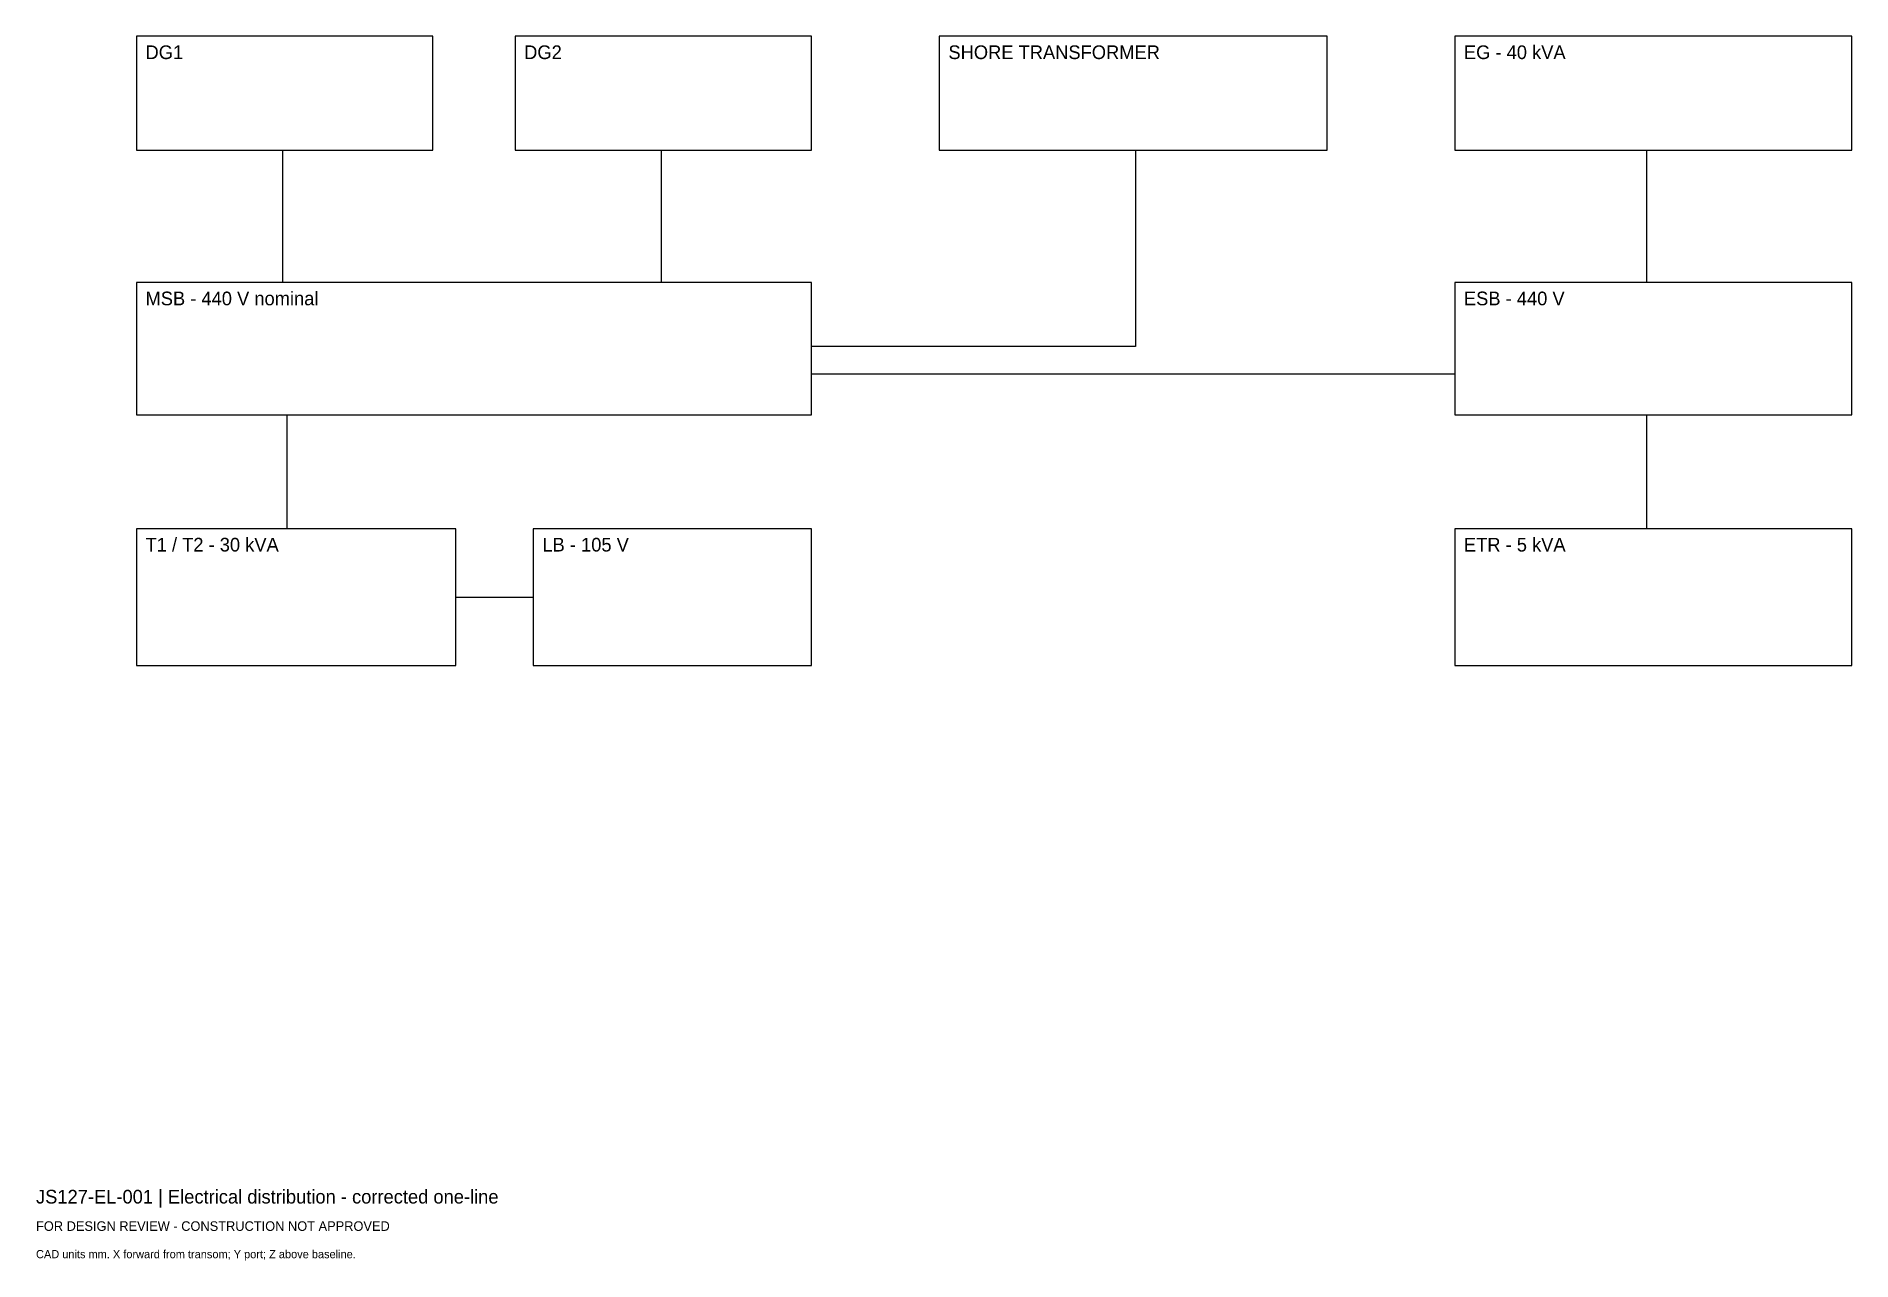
# Model space of a CAD drawing. Header units: millimetres. Extents: x 0 to 398, y -25 to 244.
import ezdxf

# ---------------------------------------------------------------- set-up
doc = ezdxf.new("R2010")
doc.units = ezdxf.units.MM
doc.layers.add('ANNOTATION', color=7, linetype='Continuous')
doc.layers.add('GEOMETRY', color=7, linetype='Continuous')

msp = doc.modelspace()

# ---------------------------------------------------------------- linework, layer by layer
at = {"layer": 'GEOMETRY'}
for p, q in [((54, 219), (54, 190)), ((137, 219), (137, 190)), ((241, 219), (241, 176)), ((353, 219), (353, 190)), ((241, 176), (170, 176)), ((170, 170), (311, 170)), ((55, 161), (55, 136)), ((353, 161), (353, 136)), ((92, 121), (109, 121))]:
    msp.add_line(p, q, dxfattribs=at)
for points in [[(22, 219), (87, 219), (87, 244), (22, 244)], [(105, 219), (170, 219), (170, 244), (105, 244)], [(198, 219), (283, 219), (283, 244), (198, 244)], [(311, 219), (398, 219), (398, 244), (311, 244)], [(22, 161), (170, 161), (170, 190), (22, 190)], [(311, 161), (398, 161), (398, 190), (311, 190)], [(22, 106), (92, 106), (92, 136), (22, 136)], [(109, 106), (170, 106), (170, 136), (109, 136)], [(311, 106), (398, 106), (398, 136), (311, 136)]]:
    msp.add_lwpolyline(points, close=True, dxfattribs=at)

# ---------------------------------------------------------------- texts
at = {"layer": 'ANNOTATION'}
for s, height, p in [('DG1', 3, (24, 239)), ('DG2', 3, (107, 239)), ('SHORE TRANSFORMER', 3, (200, 239)), ('EG - 40 kVA', 3, (313, 239)), ('MSB - 440 V nominal', 3, (24, 185)), ('ESB - 440 V', 3, (313, 185)), ('T1 / T2 - 30 kVA', 3, (24, 131)), ('LB - 105 V', 3, (111, 131)), ('ETR - 5 kVA', 3, (313, 131)), ('JS127-EL-001 | Electrical distribution - corrected one-line', 3, (0, -12)), ('FOR DESIGN REVIEW - CONSTRUCTION NOT APPROVED', 2.1, (0, -18)), ('CAD units mm. X forward from transom; Y port; Z above baseline.', 1.8, (0, -24))]:
    msp.add_text(s, height=height, dxfattribs=at).set_placement(p)

doc.saveas('drawing.dxf')
